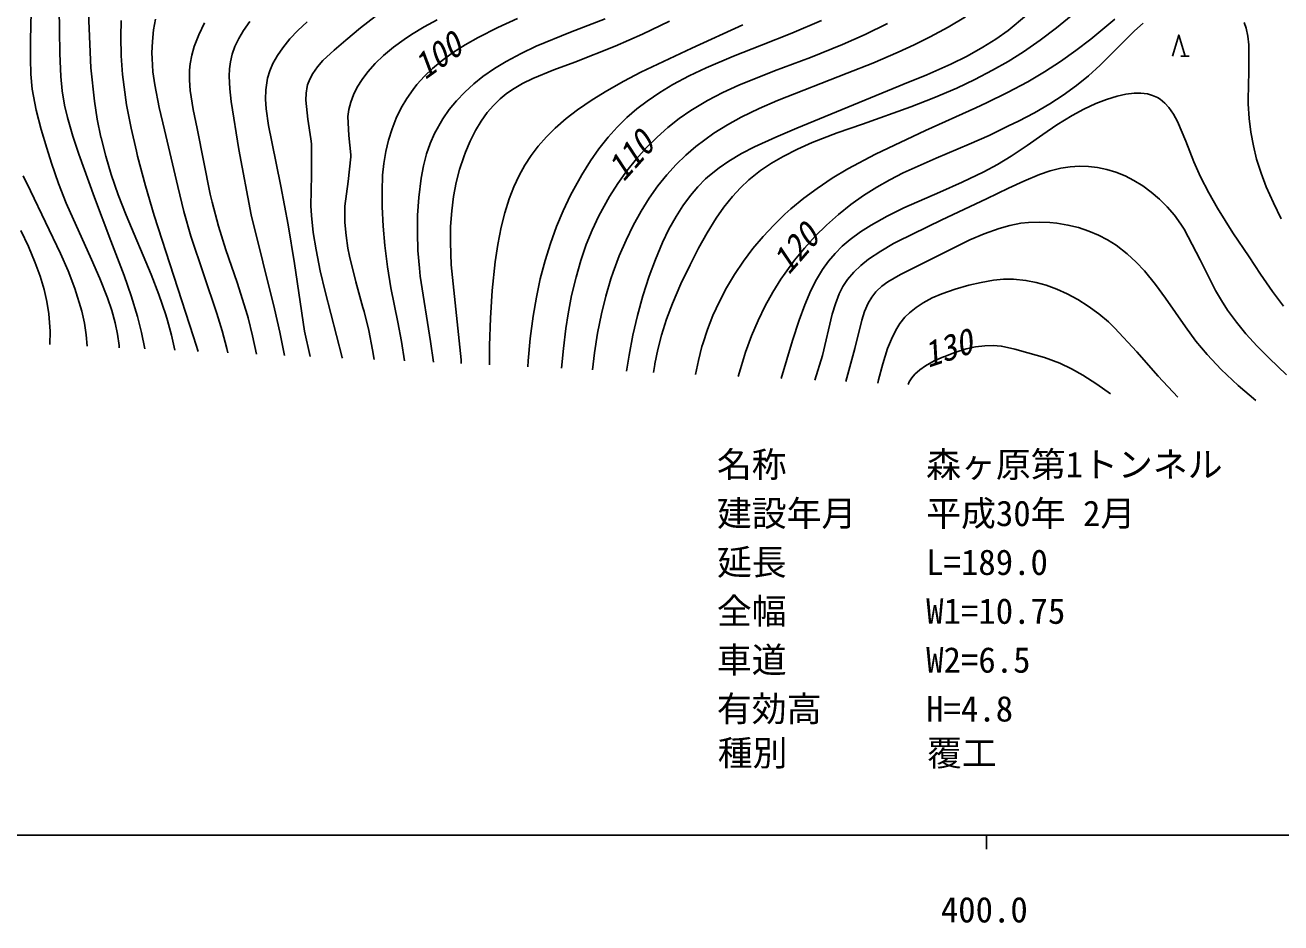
# Model space of a CAD drawing. Units: millimetres, scale not verified. Extents: x 40000 to 680000, y 20000 to 380000.
# Drawn here: x 399089 to 489103, y 198715 to 263030 of the extents above; entities that cross this region are included whole.
import ezdxf
from ezdxf.enums import TextEntityAlignment as Align

# ---------------------------------------------------------------- set-up
doc = ezdxf.new("R2010")
doc.units = ezdxf.units.MM
doc.header["$LTSCALE"] = 1000
for name, color, linetype, lineweight in [('M-BGD', 7, 'Continuous', 25), ('M-STR-HTXT', 7, 'Continuous', 13), ('M-TTL-BAND', 7, 'Continuous', 25)]:
    doc.layers.add(name, color=color, linetype=linetype, lineweight=lineweight)
doc.layers.add('M-BGD-HTXT', color=7, linetype='Continuous')
doc.styles.add('ＭＳ ゴシック', font='')
doc.styles.get('ＭＳ ゴシック').set_extended_font_data('MS Gothic')

# ---------------------------------------------------------------- blocks, each defined once
blk = doc.blocks.new('BUHIN240')
at = {"color": 7, "linetype": 'Continuous', "lineweight": 25}
blk.add_line((-721, -242), (-643, -837), dxfattribs=at)
blk.add_lwpolyline([(-800, 356), (744, 98), (-680, -551)], dxfattribs=at)

msp = doc.modelspace()

# ---------------------------------------------------------------- linework, layer by layer
at = {"layer": 'M-BGD'}
for points in [[(405835, 239921), (405820, 240089), (405716, 240888), (405549, 241691), (405299, 242591), (404997, 243487), (404456, 244871), (403858, 246235), (402028, 250271), (401483, 251685), (400990, 253130), (400647, 254207), (400233, 255560), (399879, 256928), (399602, 258450), (399511, 259518), (399479, 260604), (399482, 261988), (399534, 263961)], [(407668, 239836), (407435, 241002), (407141, 242163), (406698, 243629), (406191, 245094), (405245, 247579), (404065, 250687), (402936, 253797), (402503, 255087), (402126, 256403), (401916, 257306), (401752, 258321), (401648, 259343), (401570, 260993), (401551, 262672), (401538, 264218)], [(409812, 239736), (409582, 240812), (409293, 241875), (409166, 242286), (408669, 243735), (408113, 245168), (406331, 249425), (405764, 250873), (405256, 252340), (404864, 253642), (404531, 254959), (404520, 255008), (404259, 256288), (404056, 257581), (403803, 259968), (403611, 264482)], [(470880, 263754), (469555, 262651), (468665, 262022), (467738, 261443), (466604, 260813), (465437, 260233), (463733, 259474), (461994, 258766), (461722, 258659), (454416, 255639), (452890, 255009), (451382, 254321), (450443, 253832), (449543, 253294), (448833, 252806), (448155, 252265), (447869, 252009), (447302, 251438), (446778, 250823), (446241, 250095), (445750, 249326), (445240, 248404), (444778, 247446), (444276, 246251), (443830, 245035), (443374, 243629), (442980, 242217), (442649, 240810), (442376, 239389), (442199, 238228)], [(474345, 263909), (473021, 262830), (471859, 261954), (470656, 261124), (469556, 260434), (468428, 259797), (467167, 259131), (465870, 258515), (464236, 257816), (462568, 257168), (459116, 255945), (457301, 255308), (455514, 254618), (454452, 254148), (453417, 253625), (452594, 253146), (451809, 252618), (450969, 251953), (450365, 251383), (449792, 250760), (449184, 250000), (448618, 249196), (447968, 248154), (447361, 247063), (446749, 245866), (446091, 244485), (445488, 243082), (445064, 241956), (444698, 240809), (444436, 239802), (444231, 238776), (444221, 238717), (444142, 238138)], [(411493, 239658), (411166, 240690), (408330, 249400), (407711, 251516), (407149, 253651), (407064, 253990), (406684, 255647), (406362, 257325), (406062, 259504), (405980, 260842), (405959, 262198), (405974, 263357)], [(413611, 239559), (413544, 239858), (413215, 241126), (412831, 242378), (410975, 247906), (410476, 249674), (410035, 251459), (409080, 255535), (408701, 257133), (408380, 258751), (408253, 259683), (408186, 260635), (408179, 261040), (408210, 261862), (408302, 262684), (408447, 263457)], [(415667, 239464), (415398, 240766), (415072, 242054), (415026, 242218), (414279, 244581), (413481, 246929), (412958, 248630), (412492, 250347), (412351, 250910), (411413, 255617), (411137, 256986), (410922, 258355), (410866, 259079), (410870, 259807), (410910, 260255), (411033, 260883), (411216, 261501), (411544, 262342), (411939, 263184)], [(417672, 239370), (417348, 241042), (416973, 242712), (415292, 249448), (414400, 254113), (413859, 257552), (413760, 258458), (413722, 259372), (413744, 259888), (413809, 260396), (413940, 260949), (414133, 261496), (414408, 262080), (414745, 262653), (415194, 263288)], [(419512, 239285), (419119, 241116), (418399, 245944), (417939, 248719), (417418, 251497), (416774, 254663), (416540, 255840), (416367, 257025), (416322, 257715), (416338, 258394), (416469, 259238), (416632, 259764), (416857, 260285), (417177, 260857), (417555, 261409), (418070, 262039), (418636, 262636), (419313, 263267)], [(421838, 239176), (421827, 239228), (420608, 243944), (420246, 245425), (419941, 246927), (419748, 248162), (419615, 249403), (419571, 250079), (419620, 252279), (419608, 254521), (419574, 254890), (419361, 256294), (419214, 257666), (419229, 258149), (419303, 258624), (419336, 258751), (419491, 259163), (419708, 259565), (420043, 260037), (420438, 260487), (421237, 261244), (422082, 261962), (423121, 262838), (424177, 263650)], [(424116, 239070), (423997, 239766), (423721, 241144), (423386, 242510), (423308, 242800), (422794, 244632), (422340, 246475), (422232, 247044), (422092, 247954), (422011, 248881), (422014, 250060), (422250, 251821), (422427, 253594), (422426, 253745), (422304, 255124), (422231, 256477), (422298, 256994), (422426, 257509), (422626, 258048), (422889, 258580), (423242, 259145), (423653, 259689), (424180, 260280), (424767, 260845), (425490, 261451), (426250, 262008), (426776, 262357), (427690, 262914), (428624, 263413)], [(426287, 238969), (426080, 240357), (425810, 241753), (425305, 244203), (425063, 245720), (424881, 247245), (424765, 248619), (424691, 250005), (424675, 251144), (424718, 252282), (424802, 253128), (424941, 253980), (425136, 254795), (425392, 255605), (425695, 256367), (426053, 257104), (426448, 257782), (426893, 258426), (427171, 258778), (427706, 259373), (428283, 259925), (428986, 260506), (429735, 261048), (430638, 261623), (431568, 262152), (432971, 262864), (434389, 263515)], [(440673, 263489), (438189, 262530), (435727, 261516), (434640, 261001), (433577, 260431), (432728, 259911), (431910, 259340), (431251, 258815), (430613, 258233), (430015, 257606), (429495, 256976), (429024, 256310), (428431, 255263), (428125, 254558), (427872, 253821), (427644, 252957), (427473, 252067), (427303, 250673), (427224, 249412), (427206, 248149), (427248, 246891), (427351, 245630), (427418, 245056), (428159, 240356), (428360, 238873)], [(445271, 263303), (443348, 262385), (441383, 261515), (438497, 260374), (436978, 259817), (435486, 259205), (434743, 258837), (434037, 258420), (433578, 258099), (433136, 257740), (432657, 257273), (432218, 256760), (431778, 256150), (431379, 255491), (430991, 254726), (430657, 253934), (430530, 253589), (430236, 252681), (429999, 251752), (429807, 250743), (429674, 249727), (429591, 248595), (429569, 247459), (429625, 245863), (430338, 239060), (430355, 238780)], [(450530, 263047), (446873, 261390), (443226, 259672), (441996, 259025), (440780, 258332), (439725, 257676), (438694, 256964), (437876, 256331), (437095, 255650), (436456, 255018), (435866, 254350), (435364, 253692), (434913, 253001), (434508, 252268), (434124, 251443), (433788, 250577), (433471, 249578), (433209, 248553), (432962, 247316), (432773, 246061), (432565, 244024), (432444, 242043), (432384, 240088), (432371, 238686)], [(456186, 263362), (454047, 262459), (451867, 261605), (449866, 260816), (447905, 259978), (446695, 259401), (445521, 258774), (444583, 258209), (443672, 257590), (442931, 257022), (442222, 256410), (441534, 255731), (440884, 255005), (440225, 254173), (439610, 253300), (438987, 252305), (438415, 251278), (438193, 250845), (437662, 249735), (437183, 248594), (436743, 247385), (436361, 246159), (436019, 244859), (435734, 243536), (435504, 242185), (435301, 240581), (435158, 238976), (435130, 238557)], [(460917, 263146), (459311, 262366), (457673, 261638), (455390, 260722), (452807, 259754), (450256, 258734), (449113, 258210), (447998, 257632), (446801, 256912), (445973, 256335), (445169, 255702), (444385, 255007), (443632, 254258), (442906, 253451), (442219, 252596), (441573, 251695), (440978, 250762), (440215, 249368), (439737, 248347), (439316, 247304), (438920, 246156), (438579, 244979), (438266, 243671), (438009, 242340), (437845, 241290), (437671, 239866), (437541, 238445)], [(466495, 263623), (465251, 262882), (463969, 262189), (462823, 261624), (461661, 261098), (459851, 260315), (458009, 259585), (453016, 257642), (451704, 257069), (450419, 256442), (449425, 255895), (448465, 255298), (447163, 254341), (446448, 253723), (445765, 253053), (445088, 252301), (444453, 251507), (443827, 250624), (443243, 249694), (442677, 248677), (442163, 247629), (441678, 246500), (441247, 245342), (441085, 244860), (440715, 243606), (440405, 242344), (440129, 240957), (439911, 239552), (439768, 238341)], [(477198, 263462), (475482, 262036), (474413, 261216), (473305, 260436), (472151, 259685), (470956, 258979), (469500, 258198), (468005, 257463), (467231, 257104), (463624, 255475), (460046, 253792), (458057, 252728), (456945, 252058), (455865, 251336), (454908, 250626), (453985, 249866), (453556, 249484), (452750, 248708), (451984, 247886), (451260, 247023), (450577, 246113), (449948, 245176), (449371, 244207), (448856, 243229), (448392, 242217), (447997, 241213), (447660, 240191), (447606, 240008), (447348, 239008), (447140, 237998)], [(479225, 263174), (478606, 262624), (476151, 260159), (475314, 259402), (474448, 258700), (473505, 258015), (472538, 257387), (471436, 256748), (470296, 256157), (469588, 255820), (468184, 255131), (466752, 254495), (464383, 253496), (462037, 252440), (461081, 251955), (460143, 251429), (459196, 250828), (458280, 250174), (457391, 249466), (456539, 248709), (455726, 247909), (454951, 247059), (454234, 246185), (453559, 245267), (453270, 244841), (452680, 243898), (452141, 242923), (451627, 241867), (451164, 240775), (450735, 239605), (450360, 238407), (450207, 237855)], [(489132, 249155), (488564, 250292), (488052, 251451), (487682, 252429), (487366, 253437), (487130, 254384), (486948, 255371), (486828, 256350), (486763, 257386), (486755, 257706), (486809, 259698), (486802, 261623), (486735, 262236), (486612, 262814), (486469, 263228)], [(489289, 242904), (488501, 243948), (487646, 245181), (486829, 246442), (485668, 248159), (484550, 249922), (483931, 251006), (483341, 252165), (482862, 253236), (482295, 254710), (481685, 256126), (481394, 256654), (481064, 257129), (480776, 257450), (480458, 257715), (480257, 257841), (479908, 257999), (479531, 258103), (479073, 258159), (478589, 258156), (477992, 258085), (477374, 257949), (476606, 257711), (475835, 257406), (474973, 257003), (474150, 256561), (473047, 255884), (472031, 255191), (470907, 254401), (469765, 253652), (468798, 253056), (467805, 252515), (466258, 251768), (464668, 251068), (462082, 249932), (460891, 249343), (459732, 248703), (458958, 248212), (458226, 247677), (457663, 247198), (457142, 246679), (456676, 246127), (456249, 245528), (455811, 244798), (455415, 244020), (454969, 242984), (454570, 241905), (454092, 240447), (453278, 237712)], [(403527, 240029), (403471, 240831), (403339, 241685), (403145, 242544), (402643, 244158), (402168, 245424), (401635, 246673), (399467, 251150), (398960, 252234)], [(489515, 237977), (488255, 239174), (487401, 240021), (486583, 240918), (485910, 241741), (485284, 242601), (484838, 243292), (484421, 244017), (483328, 246219), (482168, 248417), (481937, 248774), (481470, 249411), (480954, 250014), (480407, 250563), (479811, 251075), (479211, 251513), (478569, 251906), (477936, 252225), (477278, 252489), (477269, 252493), (476624, 252691), (475956, 252833), (475310, 252912), (474665, 252932), (473994, 252884), (473333, 252776), (472567, 252582), (471801, 252326), (470682, 251863), (469572, 251339), (468003, 250576), (464789, 249080), (461620, 247539), (461335, 247383), (460422, 246841), (459547, 246253), (458996, 245816), (458494, 245343), (458031, 244795), (457714, 244301), (457447, 243774), (457167, 243060), (456938, 242312), (456242, 239365), (455707, 237599)], [(487304, 236128), (486035, 237220), (484813, 238351), (483810, 239423), (483017, 240398), (482261, 241422), (480836, 243465), (480104, 244457), (479319, 245416), (478726, 246055), (478092, 246649), (477287, 247274), (476679, 247657), (476036, 247989), (475337, 248281), (474605, 248522), (473834, 248711), (473052, 248841), (472539, 248895), (471775, 248925), (471016, 248895), (470452, 248831), (469668, 248675), (468898, 248460), (467840, 248085), (466802, 247652), (466756, 247632), (462791, 245635), (461839, 245159), (460933, 244640), (460504, 244329), (460123, 243978), (460065, 243915), (459771, 243531), (459524, 243108), (459266, 242524), (459059, 241901), (458566, 239860), (457913, 237496)], [(400871, 240161), (400876, 241097), (400820, 242025), (400783, 242349), (400648, 243219), (400453, 244080), (400167, 245046), (399818, 246010), (399324, 247174), (398772, 248319)], [(481720, 236388), (480316, 237887), (478780, 239629), (477184, 241348), (476738, 241766), (476043, 242350), (475298, 242896), (474559, 243365), (473791, 243781), (473046, 244118), (472282, 244397), (471561, 244599), (470821, 244743), (469943, 244831), (469226, 244822), (468507, 244753), (467626, 244601), (466728, 244391), (465750, 244114), (464793, 243780), (464104, 243483), (463455, 243138), (462952, 242808), (462485, 242430), (462152, 242098), (461799, 241651), (461493, 241166), (461180, 240541), (460911, 239868), (460565, 238760), (460269, 237611), (460214, 237389)], [(476883, 236613), (475907, 237312), (474904, 237956), (474089, 238414), (473250, 238816), (472155, 239230), (470968, 239558), (470025, 239821), (469071, 240025), (469061, 240026), (468474, 240072), (467886, 240057), (467218, 239975), (466549, 239831), (465740, 239586), (464932, 239278), (464922, 239274), (464258, 238977), (463622, 238626), (463222, 238345), (462865, 238021), (462643, 237755), (462462, 237464), (462381, 237288)]]:
    msp.add_lwpolyline(points, dxfattribs=at)
at = {"layer": 'M-TTL-BAND'}
for p, q in [((40000, 205000), (579000, 205000)), ((468000, 205000), (468000, 204000))]:
    msp.add_line(p, q, dxfattribs=at)

# ---------------------------------------------------------------- block references
at = {"layer": 'M-BGD', "rotation": 82.51266}
msp.add_blockref('BUHIN240', (481781, 261563), dxfattribs=at)

# ---------------------------------------------------------------- texts
at = {"layer": 'M-BGD-HTXT', "style": 'ＭＳ ゴシック', "oblique": 15, "width": 0.95}
for s, rotation, p in [('100', 35.724, (428065, 258623)), ('110', 48.382, (442388, 251369)), ('120', 48.882, (454236, 244719)), ('130', 18.374, (463975, 237947))]:
    msp.add_text(s, height=1833, rotation=rotation, dxfattribs=at).set_placement(p, align=Align.BOTTOM_LEFT)
at = {"layer": 'M-STR-HTXT', "style": 'ＭＳ ゴシック'}
for s, p in [('名称\u3000\u3000\u3000\u3000森ヶ原第1トンネル', (448674, 230089)), ('建設年月\u3000\u3000平成30年 2月', (448674, 226589)), ('延長\u3000\u3000\u3000\u3000L=189.0', (448674, 223089)), ('全幅\u3000\u3000\u3000\u3000W1=10.75', (448674, 219589)), ('車道\u3000\u3000\u3000\u3000W2=6.5', (448674, 216089)), ('有効高\u3000\u3000\u3000H=4.8', (448674, 212589)), ('種別\u3000\u3000\u3000\u3000覆工', (448739, 209420))]:
    msp.add_text(s, height=1833, dxfattribs=at).set_placement(p, align=Align.BOTTOM_LEFT)
at = {"layer": 'M-TTL-BAND', "style": 'ＭＳ ゴシック'}
msp.add_text('400.0', height=1833, dxfattribs=at).set_placement((467844, 198195), align=Align.BOTTOM_CENTER)

doc.saveas('drawing.dxf')
